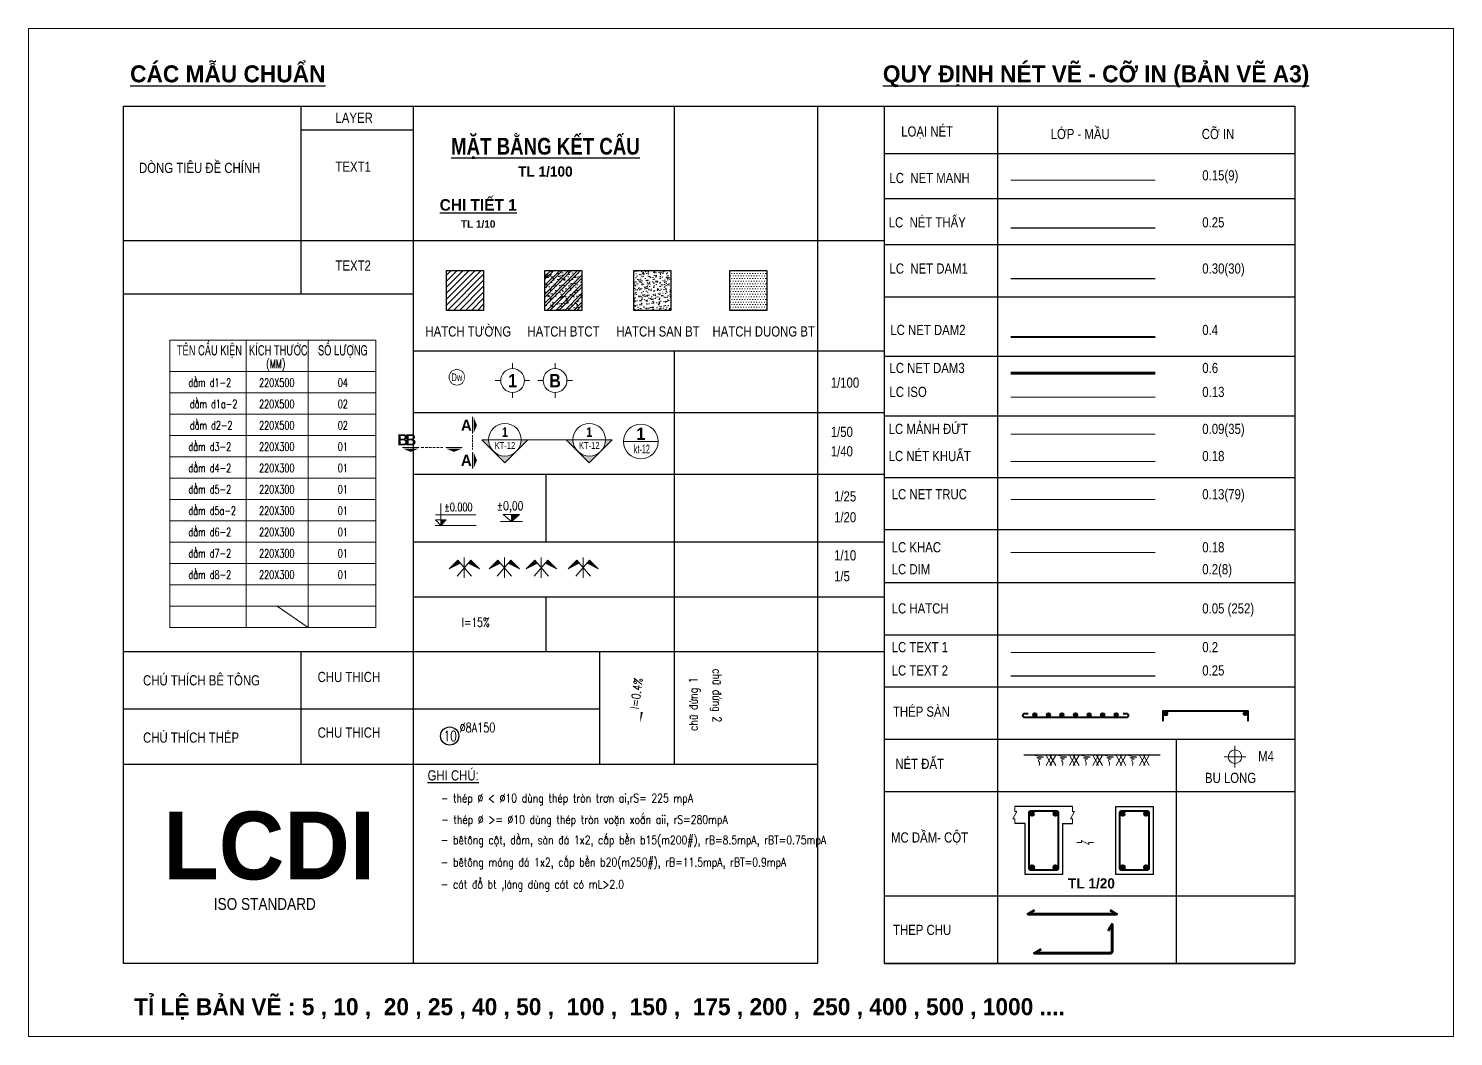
# Model space of a CAD drawing. Header units: metres. Extents: x -225 to 1156, y -96 to 896.
# Drawn here: x -224.9 to 111.1, y -43.7 to 193.9 of the extents above; entities that cross this region are included whole.
import ezdxf
from ezdxf.enums import TextEntityAlignment as Align

# ---------------------------------------------------------------- set-up
doc = ezdxf.new("R2010")
doc.units = ezdxf.units.M
doc.header["$MEASUREMENT"] = 0
for name, pattern in [('CENTERX2', [4, 2.5, -0.5, 0.5, -0.5]), ('DASHDOT', [1, 0.5, -0.25, 0, -0.25]), ('HIDDEN', [0.375, 0.25, -0.125])]:
    doc.linetypes.add(name, pattern=pattern)
for name, color, linetype, lineweight in [('KICHTHUOC', 8, 'Continuous', 18), ('LC Dim', 8, 'Continuous', 18), ('LC Hatch', 252, 'Continuous', 9), ('LC Hatch @ 1 (1)', 252, 'Continuous', 0), ('LC ISO', 160, 'Continuous', 13), ('LC Khac', 4, 'Continuous', 9), ('LC MANH DUT', 35, 'HIDDEN', 5), ('LC Net dam 1', 30, 'Continuous', 30), ('LC Net dam2', 6, 'Continuous', 40), ('LC Net dam3', 1, 'Continuous', 60), ('LC Net khuat', 4, 'HIDDEN', 13), ('LC Net manh', 239, 'Continuous', 5), ('LC Net thay', 7, 'Continuous', 25), ('LC Net truc', 79, 'DASHDOT', 13), ('LC Text1', 3, 'Continuous', 20), ('LC Text2', 7, 'Continuous', 25), ('Text', 7, 'Continuous', 20), ('v-KICHTHUOC', 8, 'Continuous', 18), ('v-TEXT', 7, 'Continuous', 20)]:
    doc.layers.add(name, color=color, linetype=linetype, lineweight=lineweight)
doc.styles.add('arial', font='arial.ttf', dxfattribs={"width": 0.8})
doc.styles.add('Brief text', font='')
doc.styles.add('General text 2', font='arial.ttf')
doc.styles.add('LC 1', font='')
doc.styles.add('LC 2', font='', dxfattribs={"width": 0.7})
doc.styles.add('LC 3', font='vnsimli.shx', dxfattribs={"width": 0.75})
doc.styles.add('LC3', font='', dxfattribs={"width": 0.8})
doc.styles.add('T1', font='Vnsimli.shx', dxfattribs={"width": 0.7})
doc.styles.add('T2', font='', dxfattribs={"width": 0.8})
doc.styles.add('text', font='hoatbif.shx', dxfattribs={"width": 0.7})
doc.styles.add('text1', font='', dxfattribs={"width": 0.7, "height": 300})
doc.styles.get('Brief text').set_extended_font_data('.VnHelvetInsH', bold=True)
doc.styles.get('LC 1').set_extended_font_data('.VnAvantH', bold=True)
doc.styles.get('LC 2').set_extended_font_data('.VnArial NarrowH')
doc.styles.get('LC3').set_extended_font_data('.VnArialH', bold=True)
doc.styles.get('T2').set_extended_font_data('.VnArialH')
doc.styles.get('text1').set_extended_font_data('.VnHelvetInsH', bold=True)

# ---------------------------------------------------------------- blocks, each defined once
blk = doc.blocks.new('DXicon')
at = {"layer": 'LC Hatch', "ltscale": 50}
for points in [[(-1.15, 4.39), (-1.9, 5.26), (-4.45, 2.69)], [(4.45, 2.69), (1.9, 5.26), (1.15, 4.39)]]:
    blk.add_hatch(color=252, dxfattribs=at).paths.add_polyline_path(points)
at = {"layer": 'LC Net manh', "color": 8, "ltscale": 50}
for p, q in [((-1.9, 5.26), (-4.45, 2.69)), ((-4.45, 2.69), (-1.15, 4.39)), ((-2.13, 0.57), (1.9, 5.26)), ((2.13, 0.57), (-1.9, 5.26)), ((0, 0.04), (0, 6.04)), ((4.45, 2.69), (1.15, 4.39)), ((1.9, 5.26), (4.45, 2.69))]:
    blk.add_line(p, q, dxfattribs=at)
blk = doc.blocks.new('thep tron 2')
at = {"layer": 'LC Net dam2'}
for p, q in [((-0.5, 0.5), (0.5, 0.5)), ((0.35, 0.85), (-0.35, 0.15)), ((-0.35, 0.85), (0.35, 0.15)), ((0, 1), (0, 0))]:
    blk.add_line(p, q, dxfattribs=at)
blk.add_circle((0, 0.5), 0.5, dxfattribs=at)
blk = doc.blocks.new('theptron1')
at = {"layer": 'LC Net dam3'}
for p, q in [((-0.5, 0), (0.5, 0)), ((-0.35, 0.35), (0.35, -0.35)), ((0.35, 0.35), (-0.35, -0.35)), ((0, 0.5), (0, -0.5))]:
    blk.add_line(p, q, dxfattribs=at)
blk.add_circle((0, 0), 0.5, dxfattribs=at)
blk = doc.blocks.new('mat dat')
at = {"layer": 'LC Net manh'}
for p, q in [((2, 0), (3.73, -3)), ((3.73, 0), (2, -3)), ((3.15, 0), (4.88, -3)), ((4.88, 0), (3.15, -3))]:
    blk.add_line(p, q, dxfattribs=at)
blk.add_spline([(0, 0), (-1.21, -0.12), (1.21, -0.52), (-0.75, -0.75), (0.58, -1.1), (-0.23, -1.33), (0.06, -2.19), (0, -3)], degree=3, dxfattribs=at)
blk = doc.blocks.new('TTRUC')
at = {"layer": 'LC ISO'}
for p, q in [((0, 6.95), (0, 10.13)), ((-6.95, 0), (-10.13, 0)), ((6.95, 0), (10.13, 0)), ((0, -6.95), (0, -10.13))]:
    blk.add_line(p, q, dxfattribs=at)
at = {"layer": 'LC Net manh'}
blk.add_circle((0, 0), 6.95, dxfattribs=at)
blk = doc.blocks.new('TIEUDE1')
at = {"layer": 'LC Text2', "color": 7, "style": 'LC 1'}
blk.add_attdef('TIªU§Ò', text='', height=5, dxfattribs=at).set_placement((0, 0), align=Align.BOTTOM_CENTER)
blk.add_attdef('TL', text='', height=3, dxfattribs=at).set_placement((0, -2), align=Align.TOP_CENTER)
blk = doc.blocks.new('TIEUDE2')
at = {"layer": 'LC Text2', "color": 7, "style": 'LC 1'}
blk.add_attdef('%%UTIªU§Ò', text='', height=3.5, dxfattribs=at).set_placement((0, 0), align=Align.BOTTOM_CENTER)
blk.add_attdef('TL', text='', height=2.2, dxfattribs=at).set_placement((0, -1.8), align=Align.TOP_CENTER)
blk = doc.blocks.new('trich CT')
at = {"layer": 'LC ISO'}
blk.add_line((-500, 0), (500, 0), dxfattribs=at)
blk.add_circle((0, 0), 500, dxfattribs=at)
at = {"layer": 'LC Text1', "style": 'text1'}
blk.add_attdef('T', text='', height=350, dxfattribs=at).set_placement((0, 223), align=Align.MIDDLE_CENTER)
at = {"layer": 'LC Text1', "linetype": 'ByBlock', "style": 'text', "width": 0.7}
blk.add_attdef('KT', text='', height=250, dxfattribs=at).set_placement((0, -217), align=Align.MIDDLE_CENTER)
blk = doc.blocks.new('*U25')
at = {"layer": 'LC ISO'}
h = blk.add_hatch(color=256, dxfattribs=at)
h.paths.add_polyline_path([(0, -8.49), (4.24, -4.24, -0.198912), (0, -6, -0.198912), (-4.24, -4.24)])
h.paths.add_polyline_path([(8.49, 0), (6, 0, -0.198912), (4.24, -4.24)])
h.paths.add_polyline_path([(-4.24, -4.24, -0.198912), (-6, 0), (-8.49, 0)])
h = blk.add_hatch(color=256, dxfattribs=at)
h.paths.add_polyline_path([(31.08, -8.49), (35.32, -4.24, -0.198912), (31.08, -6, -0.198912), (26.84, -4.24)])
h.paths.add_polyline_path([(39.57, 0), (37.08, 0, -0.198912), (35.32, -4.24)])
h.paths.add_polyline_path([(26.84, -4.24, -0.198912), (25.08, 0), (22.59, 0)])
for p, q in [((-6, 0), (6, 0)), ((25.08, 0), (37.08, 0))]:
    blk.add_line(p, q, dxfattribs=at)
for points in [[(6, 0), (8.49, 0), (0, -8.49), (-8.49, 0), (-6, 0)], [(37.08, 0), (39.57, 0), (31.08, -8.49), (22.59, 0), (25.08, 0)]]:
    blk.add_lwpolyline(points, dxfattribs=at)
for centre in [(0, 0), (31.08, 0)]:
    blk.add_circle(centre, 6, dxfattribs=at)
at = {"layer": 'LC MANH DUT', "linetype": 'HIDDEN', "ltscale": 300}
blk.add_line((6, 0), (25.08, 0), dxfattribs=at)
at = {"layer": 'LC Text1', "style": 'Brief text', "width": 0.8, "flags": 8}
for tag, p in [('VIEW-NUMBER2', (0, 52)), ('VIEW-NUMBER1', (0, 0))]:
    blk.add_attdef(tag, text='', height=3.5, dxfattribs=at).set_placement(p, align=Align.BOTTOM_CENTER)
at = {"layer": 'LC Text1', "style": 'arial', "width": 0.8, "flags": 8}
for tag, p in [('SHEET-NUMBER2', (0, 51.13)), ('SHEET-NUMBER1', (0, -0.87))]:
    blk.add_attdef(tag, text='', height=2.5, dxfattribs=at).set_placement(p, align=Align.TOP_CENTER)
blk = doc.blocks.new('Caodo1')
at = {"layer": 'LC Text1'}
blk.add_hatch(color=4, dxfattribs=at).paths.add_polyline_path([(0, 200), (0, 0), (243, 200)])
at = {"layer": 'LC Text1', "color": 4}
for p, q in [((324, 0), (-324, 0)), ((0, 0), (0, 200))]:
    blk.add_line(p, q, dxfattribs=at)
blk.add_lwpolyline([(-243, 200), (243, 200), (0, 0), (0, 0)], close=True, dxfattribs=at)
at = {"layer": 'LC Text1', "color": 4, "style": 'T1', "width": 0.8}
blk.add_attdef('%%P0,00', text='', height=250, dxfattribs=at).set_placement((-39, 460), align=Align.MIDDLE_CENTER)
blk = doc.blocks.new('bu lon')
at = {"layer": 'LC Khac', "color": 9}
for p, q in [((0.79, 0), (-0.79, 0)), ((0, -0.79), (0, 0.79))]:
    blk.add_line(p, q, dxfattribs=at)
at = {"layer": 'LC Khac', "color": 7}
blk.add_circle((0, 0), 0.5, dxfattribs=at)
blk = doc.blocks.new('MM')
at = {"layer": 'LC Khac', "xscale": 2.289702860291335, "yscale": 2.289702860291335, "zscale": 2.289702860291335}
blk.add_blockref('bu lon', (0, 0), dxfattribs=at)
blk = doc.blocks.new('CT')
at = {"layer": 'LC Text1', "lineweight": 15}
blk.add_hatch(color=4, dxfattribs=at).paths.add_polyline_path([(3.25, 1.6), (1.64, 1.6), (1.64, 0)])
at = {"layer": 'LC Text1', "color": 4, "lineweight": 15, "ltscale": 50}
for p, q in [((12.09, 0), (0, 0)), ((0.05, 3.14), (12, 3.14))]:
    blk.add_line(p, q, dxfattribs=at)
for points in [[(1.64, 6.43), (1.64, 0)], [(1.64, 0), (0.03, 1.6), (1.64, 1.6)], [(1.64, 0), (3.25, 1.6), (1.64, 1.6)]]:
    blk.add_lwpolyline(points, dxfattribs=at)
at = {"layer": 'LC Text1', "color": 4, "style": 'LC 3', "width": 0.75}
blk.add_attdef('CT', (1.91, 3.5), '', height=2.2, dxfattribs=at)
blk = doc.blocks.new('*U32')
at = {"layer": 'Defpoints'}
blk.add_lwpolyline([(0, 2.97), (-1.75, 2.41), (-2.83, 0.92), (-2.83, -0.92), (-1.75, -2.41), (0, -2.98), (1.75, -2.41), (2.83, -0.92), (2.83, 0.92), (1.75, 2.41)], close=True, dxfattribs=at)
blk.add_wipeout([(0, 2.97), (-1.75, 2.41), (-2.83, 0.92), (-2.83, -0.92), (-1.75, -2.41), (0, -2.98), (1.75, -2.41), (2.83, -0.92), (2.83, 0.92), (1.75, 2.41)]).dxf.layer = 'LC Net manh'
at = {"layer": 'LC ISO'}
blk.add_circle((0, 0), 2.98, dxfattribs=at)
at = {"linetype": 'Continuous'}
blk.add_wipeout([(0, 2.97), (1.75, 2.41), (2.83, 0.92), (2.83, -0.92), (1.75, -2.41), (0, -2.98), (-1.75, -2.41), (-2.83, -0.92), (-2.83, 0.92), (-1.75, 2.41)], dxfattribs=at)
at = {"layer": 'LC Text1', "style": 'General text 2', "width": 0.6, "flags": 8}
blk.add_attdef('SYMBOL', text='', height=3, dxfattribs=at).set_placement((0, 0), align=Align.MIDDLE_CENTER)
blk = doc.blocks.new('matcatdoc')
at = {"layer": 'LC Khac', "color": 1, "ltscale": 2}
for p, q in [((0, 485), (0, 0)), ((0, -550), (0, -1036))]:
    blk.add_line(p, q, dxfattribs=at)
for points in [[(134, 243, 0, 471, 0), (37, 243, 275, 275, 0)], [(134, -793, 0, 471, 0), (37, -793, 275, 275, 0)]]:
    blk.add_lwpolyline(points, format="xyseb", dxfattribs=at)
at = {"layer": 'LC MANH DUT', "ltscale": 200}
blk.add_line((0, -49), (0, -506), dxfattribs=at)
at = {"ltscale": 2, "style": 'LC 1'}
for p in [(-179, 243), (-179, -793)]:
    blk.add_attdef('LC', text='', height=330, dxfattribs=at).set_placement(p, align=Align.MIDDLE_CENTER)
blk = doc.blocks.new('*U24')
at = {"layer": 'LC Khac', "color": 1, "ltscale": 2}
for p, q in [((0, 0), (-485, 0)), ((1271, 0), (785, 0))]:
    blk.add_line(p, q, dxfattribs=at)
for points in [[(-243, -134, 0, 471, 0), (-243, -37, 275, 275, 0)], [(1028, -134, 0, 471, 0), (1028, -37, 275, 275, 0)]]:
    blk.add_lwpolyline(points, format="xyseb", dxfattribs=at)
at = {"layer": 'LC MANH DUT', "ltscale": 300}
blk.add_line((66, 0), (732, 0), dxfattribs=at)
at = {"ltscale": 2, "style": 'LC 1'}
for p in [(-243, 222), (1028, 222)]:
    blk.add_attdef('LC', text='', height=330, dxfattribs=at).set_placement(p, align=Align.MIDDLE_CENTER)
blk = doc.blocks.new('DODOC1')
at = {"layer": 'KICHTHUOC'}
blk.add_lwpolyline([(-630, 0, 0, 0, 0), (762, 0, 0, 66.7, 0), (443, 0, 66.7, 66.7, 0)], format="xyseb", dxfattribs=at)
at = {"layer": 'Text', "style": 'T1', "width": 0.8}
blk.add_attdef('DOC', text='', height=250, dxfattribs=at).set_placement((-79, 226), align=Align.MIDDLE_CENTER)

msp = doc.modelspace()

# ---------------------------------------------------------------- hatches: boundary and pattern name
at = {"layer": 'LC Hatch', "ltscale": 3}
h = msp.add_hatch(dxfattribs=at)
h.set_pattern_fill('AR-CONC', color=256, scale=0.281299)
h.set_pattern_definition([(50, (231.7628, -517.2703), (2.017644, -0.176521), [0.210974, -2.320715]), (355, (231.7628, -517.2703), (-0.390306, 2.115907), [0.168779, -1.856572]), (100.4514, (231.931, -517.285), (1.62734, 1.939385), [0.1793004, -1.972304]), (46.1842, (231.7628, -516.7077), (3.002136, -0.465603), [0.316461, -3.481072]), (96.6356, (232.013, -516.7465), (2.629195, 2.740182), [0.26895, -2.958456]), (351.1842, (231.7628, -516.7077), (2.629193, 2.740184), [0.253169, -2.784858]), (21, (232.044, -516.8484), (1.6790922, -1.132562), [0.210974, -2.320715]), (326, (232.044, -516.8484), (0.684443, 2.039838), [0.168779, -1.856572]), (71.4514, (232.184, -516.9428), (2.363536, 0.9072743), [0.1793004, -1.972304]), (37.5, (231.7628, -517.27034), (0.0342055, 0.93642634), [0, -1.834068, 0, -1.8847018, 0, -1.8636044]), (7.5, (231.7628, -517.2703), (0.7400114, 1.1094753), [0, -1.0745613, 0, -1.7918732, 0, -0.7102794]), (327.5, (231.1355, -517.27034), (1.501636, -0.0634466), [0, -0.703247, 0, -2.1941305, 0, -2.9114423]), (317.5, (230.8542, -517.2703), (1.6404956, 0.281594), [0, -0.914221, 0, -1.4571277, 0, -2.067546])])
h.paths.add_polyline_path([(-73.421, 136.902), (-82.14, 136.902), (-82.14, 127.484), (-73.421, 127.484)])
h = msp.add_hatch(dxfattribs=at)
h.set_pattern_fill('DOTS', color=256, scale=9.845457)
h.set_pattern_definition([(360, (233.2666, -517.27034), (0.30767054, 0.6153411), [0, -0.6153411])])
h.paths.add_polyline_path([(-50.728, 136.902), (-59.448, 136.902), (-59.448, 127.484), (-50.728, 127.484)])
at = {"layer": 'LC Hatch @ 1 (1)', "ltscale": 2}
h = msp.add_hatch(dxfattribs=at)
h.set_pattern_fill('ANSI31', color=256, scale=8.000137)
h.set_pattern_definition([(45, (233.2666, -517.2703), (-0.7071189, 0.7071189), [])])
h.paths.add_polyline_path([(-117.581, 127.484), (-117.581, 136.902), (-126.301, 136.902), (-126.301, 127.484)])
h = msp.add_hatch(dxfattribs=at)
h.set_pattern_fill('BTCT', color=256, scale=0.400001)
h.set_pattern_definition([(50, (-122.3265, 625.4237), (2.869048, -0.251009), [0.3, -3.300009]), (355, (-122.3265, 625.4237), (-0.555007, 3.008776), [0.24, -2.640007]), (100.4514, (-122.0875, 625.4028), (2.314043, 2.757765), [0.254961, -2.804576]), (46.1842, (-122.3265, 626.2237), (4.268975, -0.662078), [0.45, -4.950013]), (96.6356, (-121.9708, 626.1685), (3.73866, 3.89648), [0.382442, -4.206863]), (351.1842, (-122.3265, 626.2237), (3.738657, 3.896484), [0.36, -3.96001]), (21, (-121.9265, 626.0237), (2.387634, -1.61048), [0.3, -3.300009]), (326, (-121.9265, 626.0237), (0.973264, 2.900608), [0.24, -2.640007]), (71.4514, (-121.7276, 625.8895), (3.360899, 1.290125), [0.254961, -2.804576]), (37.5, (-122.3265, 625.4237), (0.0486395, 1.3315788), [0, -2.6080067, 0, -2.680007, 0, -2.650007]), (7.5, (-122.3265, 625.4237), (1.052281, 1.577651), [0, -1.528004, 0, -2.5480066, 0, -1.0100026]), (327.5, (-123.2185, 625.4237), (2.1352952, -0.0902197), [0, -1.0000026, 0, -3.120008, 0, -4.1400107]), (317.5, (-123.6185, 625.4237), (2.332751, 0.400421), [0, -1.300003, 0, -2.072005, 0, -2.9400076]), (45, (-122.3265, 625.4237), (-1.060663, 1.060663), []), (45, (-121.6194, 625.4237), (-1.060663, 1.060663), [])])
h.paths.add_polyline_path([(-94.355, 136.902), (-103.075, 136.902), (-103.075, 127.484), (-94.355, 127.484)])

# ---------------------------------------------------------------- linework, layer by layer
at = {"layer": 'LC ISO', "ltscale": 0.5}
msp.add_line((6.789, 107.01, 0), (40.806, 107.01, 0), dxfattribs=at)
at = {"layer": 'LC Khac', "ltscale": 0.5}
msp.add_line((6.789, 70.393, 0), (40.806, 70.393, 0), dxfattribs=at)
at = {"layer": 'LC MANH DUT', "ltscale": 300}
msp.add_line((6.789, 98.29, 0), (40.806, 98.29, 0), dxfattribs=at)
at = {"layer": 'LC Net dam 1'}
msp.add_line((6.789, 134.966, 0), (40.806, 134.966, 0), dxfattribs=at)
at = {"layer": 'LC Net dam2', "ltscale": 5}
msp.add_line((40.806, 121.204, 0), (6.789, 121.204, 0), dxfattribs=at)
at = {"layer": 'LC Net dam2'}
msp.add_lwpolyline([(33.219, 32.472), (34.019, 32.472, -0.4142136), (34.473, 32.018), (34.473, 31.967, -0.4142136), (34.019, 31.512), (22.041, 31.513), (10.063, 31.512, -0.4142136), (9.608, 31.967), (9.608, 32.018, -0.4142136), (10.063, 32.472), (10.863, 32.472)], format="xyb", dxfattribs=at)
msp.add_lwpolyline([(42.678, 30.681), (42.678, 33.081), (62.678, 33.081), (62.678, 30.681)], dxfattribs=at)
for points in [[(11.131, -4.073), (11.131, 9.127, -0.4142136), (11.531, 9.527), (17.531, 9.527, -0.4142136), (17.931, 9.127), (17.931, -4.073, -0.4142136), (17.531, -4.473), (11.531, -4.473, -0.4142136)], [(32.509, -4.073), (32.509, 9.127, -0.4142136), (32.909, 9.527), (38.909, 9.527, -0.4142136), (39.309, 9.127), (39.309, -4.073, -0.4142136), (38.909, -4.473), (32.909, -4.473, -0.4142136)]]:
    msp.add_lwpolyline(points, format="xyb", close=True, dxfattribs=at)
at = {"layer": 'LC Net dam3', "ltscale": 0.5}
msp.add_line((6.789, 112.651, 0), (40.806, 112.651, 0), dxfattribs=at)
at = {"layer": 'LC Net dam3', "ltscale": 5}
msp.add_lwpolyline([(12.364, -13.918), (10.805, -14.818), (31.725, -14.818), (30.166, -13.918)], dxfattribs=at)
at = {"layer": 'LC Net dam3'}
msp.add_lwpolyline([(29.74, -18.759), (30.64, -17.2), (30.64, -23.588, -0.4142136), (30.24, -23.988), (12.34, -23.988), (13.898, -23.088)], format="xyb", dxfattribs=at)
at = {"layer": 'LC Net khuat', "ltscale": 300}
msp.add_line((6.789, 91.898, 0), (40.806, 91.898, 0), dxfattribs=at)
at = {"layer": 'LC Net manh'}
msp.add_line((6.789, 158.172, 0), (40.806, 158.172, 0), dxfattribs=at)
for points in [[(7.731, 6.527), (7.731, 7.672), (7.27, 7.672), (8.191, 9.381), (7.731, 9.381), (7.731, 10.527)], [(21.331, 6.527), (21.331, 7.672), (20.87, 7.672), (21.791, 9.381), (21.331, 9.381), (21.331, 10.527)], [(22.294, 2.081), (23.44, 2.081), (23.44, 2.541), (25.149, 1.62), (25.149, 2.081), (26.294, 2.081)]]:
    msp.add_lwpolyline(points, dxfattribs=at)
at = {"layer": 'LC Net thay'}
for p, q in [((-160.666, 175.656, 0), (-160.666, 131.426, 0)), ((-134.158, 175.656, 0), (-134.158, -26.481, 0)), ((-72.637, 175.656, 0), (-72.637, 143.955, 0)), ((-38.785, 175.656, 0), (-23.015, 175.656, 0)), ((3.621, 175.656, 0), (3.621, -26.481, 0)), ((-134.158, 169.973, 0), (-160.666, 169.973, 0)), ((-23.015, 164.445, 0), (73.76, 164.445, 0)), ((-23.015, 153.86, 0), (73.76, 153.86, 0)), ((6.789, 146.98, 0), (40.806, 146.98, 0)), ((-202.414, 143.955, 0), (-72.637, 143.955, 0)), ((-202.414, 143.955, 0), (-23.015, 143.955, 0)), ((-23.015, 143.015, 0), (73.76, 143.015, 0)), ((-202.414, 131.426, 0), (-134.158, 131.426, 0)), ((-23.015, 130.654, 0), (73.76, 130.654, 0)), ((-134.158, 117.975, 0), (-23.015, 117.975, 0)), ((-72.637, 117.975, 0), (-72.637, 20.485, 0)), ((-23.015, 116.659, 0), (73.76, 116.659, 0)), ((-134.158, 103.436, 0), (-23.015, 103.436, 0)), ((-23.015, 102.664, 0), (73.76, 102.664, 0)), ((-134.158, 88.897, 0), (-23.015, 88.897, 0)), ((-102.898, 88.897, 0), (-102.898, 72.965, 0)), ((-23.015, 88.125, 0), (73.76, 88.125, 0)), ((-23.015, 75.823, 0), (73.76, 75.823, 0)), ((-134.158, 72.965, 0), (-23.015, 72.965, 0)), ((-23.015, 63.318, 0), (73.76, 63.318, 0)), ((-134.158, 60.005, 0), (-72.637, 60.005, 0)), ((-134.158, 60.005, 0), (-23.015, 60.005, 0)), ((-102.898, 60.005, 0), (-102.898, 47.116, 0)), ((-23.015, 51.016, 0), (73.76, 51.016, 0)), ((-202.414, 47.116, 0), (-23.015, 47.116, 0)), ((-160.666, 47.116, 0), (-160.666, 20.485, 0)), ((-90.15, 20.485, 0), (-90.15, 47.116, 0)), ((6.789, 41.359, 0), (40.806, 41.359, 0)), ((-23.015, 38.715, 0), (73.76, 38.715, 0)), ((-202.414, 33.588, 0), (-90.15, 33.588, 0)), ((-23.015, 26.413, 0), (73.76, 26.413, 0)), ((45.725, 26.413, 0), (45.725, -26.481, 0)), ((-202.414, 20.485, 0), (-38.785, 20.485, 0)), ((-202.414, 20.485, 0), (-38.785, 20.485, 0)), ((42, 22.629, 0), (9.84, 22.629, 0)), ((-23.015, 14.112, 0), (73.76, 14.112, 0)), ((21.331, 10.527, 0), (7.731, 10.527, 0)), ((10.131, 6.527, 0), (7.731, 6.527, 0)), ((18.931, 6.527, 0), (21.331, 6.527, 0)), ((-23.015, -10.492, 0), (73.76, -10.492, 0)), ((-23.015, -26.481, 0), (73.76, -26.481, 0))]:
    msp.add_line(p, q, dxfattribs=at)
for points in [[(-202.414, 175.656), (-38.785, 175.656), (-38.785, -26.481), (-202.414, -26.481)], [(-23.015, 175.656), (73.76, 175.656), (73.76, -26.481), (-23.015, -26.481)], [(31.509, 10.527), (40.309, 10.527), (40.309, -5.473), (31.509, -5.473)]]:
    msp.add_lwpolyline(points, close=True, dxfattribs=at)
msp.add_lwpolyline([(18.931, 6.527), (18.931, -5.473), (10.131, -5.473), (10.131, 6.527)], dxfattribs=at)
at = {"layer": 'LC Net truc', "linetype": 'CENTERX2', "ltscale": 200}
msp.add_line((6.789, 82.899, 0), (40.806, 82.899, 0), dxfattribs=at)
at = {"layer": 'LC Text1'}
msp.add_line((6.789, 46.845, 0), (40.806, 46.845, 0), dxfattribs=at)
at = {"layer": 'LC Text2', "ltscale": 2}
for points in [[(-126.301, 136.902), (-117.581, 136.902), (-117.581, 127.484), (-126.301, 127.484)], [(-103.075, 136.902), (-94.355, 136.902), (-94.355, 127.484), (-103.075, 127.484)], [(-82.14, 136.902), (-73.421, 136.902), (-73.421, 127.484), (-82.14, 127.484)], [(-59.448, 136.902), (-50.728, 136.902), (-50.728, 127.484), (-59.448, 127.484)]]:
    msp.add_lwpolyline(points, close=True, dxfattribs=at)
at = {"layer": 'LC Text2', "ltscale": 100}
msp.add_circle((-125.55, 27.153, 0), 2.14, dxfattribs=at)

# ---------------------------------------------------------------- block references
at = {"layer": 'LC Dim'}
for p, xscale, yscale, zscale, rotation in [((11.771, 8.887, 0), 0.8000020620485555, 0.8000020620485555, 0.8000020620485555, 359.9999999976748), ((17.291, 8.887, 0), -0.8000020620485555, 0.800002062048554, 0.800002062048554, 359.9999999976748), ((33.149, 8.887, 0), 0.8000020620485555, 0.8000020620485555, 0.8000020620485555, 359.9999999976748), ((38.669, 8.887, 0), -0.8000020620485555, 0.800002062048554, 0.800002062048554, 359.9999999976748), ((11.771, -3.833, 0), -0.8000020620485544, 0.800002062048554, 0.800002062048554, 180.0000000006359), ((17.291, -3.833, 0), 0.8000020620485544, 0.8000020620485544, 0.8000020620485544, 180.0000000006358), ((33.149, -3.833, 0), -0.8000020620485544, 0.800002062048554, 0.800002062048554, 180.0000000006359), ((38.669, -3.833, 0), 0.8000020620485544, 0.8000020620485544, 0.8000020620485544, 180.0000000006358)]:
    msp.add_blockref('theptron1', p, dxfattribs=dict(at, xscale=xscale, yscale=yscale, zscale=zscale, rotation=rotation))
at = {"layer": 'LC Hatch', "xscale": 0.8000020620485555, "yscale": 0.8000020620485555, "zscale": 0.8000020620485555, "rotation": 359.9999999976748}
for p in [(-122.11, 64.393, 0), (-112.633, 64.393, 0), (-103.95, 64.393, 0), (-94.079, 64.393, 0)]:
    msp.add_blockref('DXicon', p, dxfattribs=at)
at = {"layer": 'LC ISO', "xscale": 0.403138717519849, "yscale": 0.403138717519849, "zscale": 0.403138717519849, "rotation": 359.9999999976748}
for p in [(-110.699, 110.95, 0), (-100.697, 110.95, 0)]:
    msp.add_blockref('TTRUC', p, dxfattribs=at)
at = {"layer": 'LC ISO'}
ref = msp.add_blockref('*U25', (-112.517, 97.004, 0), dxfattribs=dict(at, xscale=0.6400016496390442, yscale=0.6400016496390442, zscale=0.6400016496390442, rotation=359.9999999976748))
ref.add_attrib('VIEW-NUMBER1', '1', dxfattribs={"layer": 'LC Text1', "height": 2.24, "rotation": 360, "style": 'Brief text', "width": 0.8}).set_placement((-112.517, 97.004, 0), align=Align.BOTTOM_CENTER)
ref.add_attrib('SHEET-NUMBER1', 'KT-12', dxfattribs={"layer": 'LC Text1', "height": 1.6, "rotation": 360, "style": 'arial', "width": 0.8}).set_placement((-112.517, 96.445, 0), align=Align.TOP_CENTER)
ref.add_attrib('VIEW-NUMBER2', '1', dxfattribs={"layer": 'LC Text1', "height": 2.24, "rotation": 360, "style": 'Brief text', "width": 0.8}).set_placement((-92.626, 97.004, 0), align=Align.BOTTOM_CENTER)
ref.add_attrib('SHEET-NUMBER2', 'KT-12', dxfattribs={"layer": 'LC Text1', "height": 1.6, "rotation": 360, "style": 'arial', "width": 0.8}).set_placement((-92.626, 96.445, 0), align=Align.TOP_CENTER)
ref = msp.add_blockref('trich CT', (-80.472, 96.578, 0), dxfattribs=dict(at, xscale=0.008146306711836747, yscale=0.008146306711836747, zscale=0.008146306711836747))
ref.add_attrib('T', '1', dxfattribs={"layer": 'LC Text2', "height": 2.851, "rotation": 360, "style": 'text1'}).set_placement((-80.472, 98.392, 0), align=Align.MIDDLE_CENTER)
ref.add_attrib('KT', ' kt-12', dxfattribs={"layer": 'LC Text2', "linetype": 'ByBlock', "height": 2.0366, "rotation": 360, "style": 'text', "width": 0.55}).set_placement((-80.472, 94.808, 0), align=Align.MIDDLE_CENTER)
at = {"layer": 'LC Khac', "xscale": 0.8000020620485555, "yscale": 0.8000020620485555, "zscale": 0.8000020620485555, "rotation": 359.9999999976748}
for p in [(13.485, 22.629, 0), (18.987, 22.629, 0), (24.489, 22.629, 0), (29.992, 22.629, 0), (35.494, 22.629, 0)]:
    msp.add_blockref('mat dat', p, dxfattribs=at)
at = {"layer": 'LC MANH DUT', "xscale": 1.397564855985381, "yscale": 1.397564855985381, "zscale": 1.397564855985381, "rotation": 359.9999999976748}
msp.add_blockref('MM', (59.616, 22.281, 0), dxfattribs=at)
at = {"layer": 'LC Net dam2'}
for p, xscale, yscale, zscale, rotation in [((12.423, 31.752, 0), 0.8000020620485555, 0.8000020620485555, 0.8000020620485555, 359.9999999976748), ((15.623, 31.752, 0), 0.8000020620485555, 0.8000020620485555, 0.8000020620485555, 359.9999999976748), ((18.823, 31.752, 0), 0.8000020620485555, 0.8000020620485555, 0.8000020620485555, 359.9999999976748), ((22.023, 31.752, 0), 0.8000020620485555, 0.8000020620485555, 0.8000020620485555, 359.9999999976748), ((25.223, 31.752, 0), 0.8000020620485555, 0.8000020620485555, 0.8000020620485555, 359.9999999976748), ((28.423, 31.752, 0), 0.8000020620485555, 0.8000020620485555, 0.8000020620485555, 359.9999999976748), ((31.623, 31.752, 0), 0.8000020620485555, 0.8000020620485555, 0.8000020620485555, 359.9999999976748), ((43.318, 32.841, 0), -0.8000020620485544, 0.800002062048554, 0.800002062048554, 180.0000000006359), ((62.038, 32.841, 0), 0.8000020620485544, 0.8000020620485544, 0.8000020620485544, 180.0000000006358)]:
    msp.add_blockref('thep tron 2', p, dxfattribs=dict(at, xscale=xscale, yscale=yscale, zscale=zscale, rotation=rotation))
at = {"layer": 'LC Net manh'}
ref = msp.add_blockref('matcatdoc', (-120.188, 98.484, 0), dxfattribs=dict(at, xscale=0.008000020620488059, yscale=0.008000020620488059, zscale=0.008000020620488059))
ref.add_attrib('LC', 'A', dxfattribs={"layer": '0', "ltscale": 2, "height": 2.64, "rotation": 360, "style": 'LC 1'}).set_placement((-121.616, 92.141, 0), align=Align.MIDDLE_CENTER)
ref.add_attrib('LC', 'A', dxfattribs={"layer": '0', "ltscale": 2, "height": 2.64, "rotation": 360, "style": 'LC 1'}).set_placement((-121.616, 100.426, 0), align=Align.MIDDLE_CENTER)
ref = msp.add_blockref('*U24', (-132.758, 95.207, 0), dxfattribs=dict(at, xscale=0.008000020620488059, yscale=0.008000020620488059, zscale=0.008000020620488059))
ref.add_attrib('LC', 'B', dxfattribs={"layer": '0', "ltscale": 2, "height": 2.64, "rotation": 360, "style": 'LC 1'}).set_placement((-136.594, 96.985, 0), align=Align.MIDDLE_CENTER)
ref.add_attrib('LC', 'B', dxfattribs={"layer": '0', "ltscale": 2, "height": 2.64, "rotation": 360, "style": 'LC 1'}).set_placement((-134.7, 96.985, 0), align=Align.MIDDLE_CENTER)
at = {"layer": 'LC Text1'}
ref = msp.add_blockref('CT', (-128.943, 76.817, 0), dxfattribs=dict(at, xscale=0.8000020620485555, yscale=0.8000020620485555, zscale=0.8000020620485555, rotation=359.9999999976748))
ref.add_attrib('CT', '%%P0.000', (-126.832, 80.129, 0), dxfattribs={"color": 3, "height": 1.9841, "rotation": 360, "style": 'LC 3', "width": 0.7})
ref = msp.add_blockref('Caodo1', (-110.985, 77.759, 0), dxfattribs=dict(at, xscale=0.008000020620488059, yscale=0.008000020620488059, zscale=0.008000020620488059))
ref.add_attrib('%%P0,00', '%%p0,00', dxfattribs={"layer": 'LC Text2', "height": 2, "rotation": 360, "style": 'T1', "width": 0.8}).set_placement((-111.297, 81.435, 0), align=Align.MIDDLE_CENTER)
at = {"layer": 'LC Text2'}
ref = msp.add_blockref('TIEUDE1', (-102.974, 163.026, 0), dxfattribs=dict(at, xscale=0.8000020620485555, yscale=0.8000020620485555, zscale=0.8000020620485555, rotation=359.9999999976748))
ref.add_attrib('TIªU§Ò', '%%UmÆt b»ng kÕt cÊu', dxfattribs={"color": 7, "height": 3.93954, "rotation": 360, "style": 'LC3', "width": 0.8}).set_placement((-102.974, 163.026, 0), align=Align.BOTTOM_CENTER)
ref.add_attrib('TL', 'TL 1/100', dxfattribs={"color": 7, "height": 2.4, "rotation": 360, "style": 'LC 1'}).set_placement((-102.974, 161.426, 0), align=Align.TOP_CENTER)
ref = msp.add_blockref('TIEUDE2', (-118.816, 150.176, 0), dxfattribs=dict(at, xscale=0.8000020620485555, yscale=0.8000020620485555, zscale=0.8000020620485555, rotation=359.9999999976748))
ref.add_attrib('%%UTIªU§Ò', '%%Uchi tiÕt 1', dxfattribs={"color": 7, "height": 2.71693, "rotation": 360, "style": 'LC 1'}).set_placement((-118.816, 150.176, 0), align=Align.BOTTOM_CENTER)
ref.add_attrib('TL', 'TL 1/10', dxfattribs={"color": 7, "height": 1.76, "rotation": 360, "style": 'LC 1'}).set_placement((-118.816, 148.736, 0), align=Align.TOP_CENTER)
at = {"layer": 'v-KICHTHUOC'}
ref = msp.add_blockref('DODOC1', (-79.783, 36.333), dxfattribs=dict(at, xscale=-0.008000137222334483, yscale=0.008000137222334473, zscale=0.008000137222334473, rotation=82.32757088639241))
ref.add_attrib('DOC', 'I=0.4%', dxfattribs={"layer": 'v-TEXT', "height": 2, "rotation": 82.32757, "style": 'T1', "width": 0.8}).set_placement((-81.491, 37.199), align=Align.MIDDLE_CENTER)

# ---------------------------------------------------------------- texts
at = {"layer": 'LC Text1', "ltscale": 0.2, "style": 'LC 1', "width": 0.9}
for s, p in [('1', (-110.699, 108.382, 0)), ('B', (-100.697, 108.382, 0))]:
    msp.add_text(s, height=3.157, rotation=360, dxfattribs=at).set_placement(p, align=Align.BOTTOM_CENTER)
at = {"layer": 'LC Text1', "style": 'LC 3', "width": 0.75}
msp.add_text(' I=15%%%', height=2.0973, rotation=360, dxfattribs=at).set_placement((-123.794, 52.928, 0))
at = {"layer": 'LC Text1', "color": 3, "style": 'LC 3', "width": 0.8}
for s, height, rotation, p in [('ch÷ ®øng 1', 2, 90, (-67.102, 28.37, 0)), ('ch÷ ®øng 2', 2, 270, (-63.488, 43.021, 0)), ('- thÐp %%C < %%C10 dïng thÐp trßn tr¬n ai,rS= 225 mpA', 2.00001, 360, (-127.625, 11.514, 0)), ('- thÐp %%C >= %%C10 dïng thÐp trßn voÆn xo¾n aii, rS=280mpA', 2.00001, 360, (-127.544, 6.463, 0)), ('- bªt«ng cét, dÇm, sµn ®¸ 1x2, cÊp bÒn b15(m200#), rB=8.5mpA, rBT=0.75mpA', 2.00001, 360, (-127.641, 1.65, 0)), ('- bªt«ng mãng ®¸ 1x2, cÊp bÒn b20(m250#), rB=11.5mpA, rBT=0.9mpA', 2.00001, 360, (-127.641, -3.576, 0)), ('- c¸t ®æ bt ,l¸ng dïng c¸t cã mL>2.0', 2.00001, 360, (-127.641, -8.802, 0))]:
    msp.add_text(s, height=height, rotation=rotation, dxfattribs=at).set_placement(p)
at = {"layer": 'LC Text2', "lineweight": -2}
for s, height, style, p in [('%%uc¸c mÉu chuÈn', 4.00001, 'LC 1', (-200.896, 181.245, 0)), ('%%Uquy ®Þnh nÐt vÏ - cì in (b¶n vÏ A3)', 4.00001, 'LC 1', (-23.403, 181.245, 0)), ('tl 1/20', 2.4, 'LC 1', (20.249, -8.78, 0)), ('iso standard', 2.80001, 'LC 2', (-181.159, -13.827, 0)), ('tØ lÖ b¶n vÏ : 5 , 10 ,  20 , 25 , 40 , 50 ,  100 ,  150 ,  175 , 200 ,  250 , 400 , 500 , 1000 ....', 4.00001, 'LC 1', (-199.936, -38.649, 0))]:
    msp.add_text(s, height=height, rotation=360, dxfattribs=dict(at, style=style)).set_placement(p)
at = {"layer": 'LC Text2', "style": 'T2', "width": 0.8}
for s, height, p in [('layer', 2.4, (-152.466, 171.687, 0)), ('lo¹i nÐt', 2.4, (-19.073, 168.47, 0)), ('Líp - mÇu', 2.4, (16.155, 167.87, 0)), ('cì in', 2.4, (51.794, 167.87, 0)), ('dßng tiªu ®Ò chÝnh', 2.40001, (-198.79, 159.883, 0)), ('text1', 2.4, (-152.466, 160.155, 0)), ('LC  Net manh', 2.40001, (-21.839, 157.497, 0)), ('0.15(9)', 2.4, (51.914, 158.128, 0)), ('LC  nÐt thÊy', 2.40001, (-22.023, 147.042, 0)), ('0.25 ', 2.4, (51.914, 147.042, 0)), ('text2', 2.4, (-152.466, 136.861, 0)), ('LC  Net dam1', 2.40001, (-21.839, 136.158, 0)), ('0.30(30)', 2.4, (51.914, 136.158, 0)), ('HATCH T¦êNG', 2.40001, (-131.258, 121.322, 0)), ('HATCH BTCT', 2.4, (-107.193, 121.322, 0)), ('HATCH SAN BT', 2.40001, (-86.259, 121.322, 0)), ('HATCH DUONG BT', 2.40001, (-63.567, 121.322, 0)), ('LC Net dam2', 2.40001, (-21.644, 121.682, 0)), ('0.4', 2.4, (51.914, 121.682, 0)), ('LC Net dam3', 2.40001, (-21.842, 112.714, 0)), ('0.6', 2.4, (51.914, 112.714, 0)), ('1/100', 2.4, (-35.688, 109.26, 0)), ('LC iso', 2.4, (-21.842, 107.072, 0)), ('0.13', 2.4, (51.914, 107.072, 0)), ('LC m¶nh ®øt', 2.40001, (-22.039, 98.353, 0)), ('0.09(35)', 2.4, (51.914, 98.353, 0)), ('1/50', 2.4, (-35.688, 97.656, 0)), ('1/40', 2.4, (-35.688, 93.073, 0)), ('LC nÐt khuÊt', 2.40001, (-22.039, 91.96, 0)), ('0.18', 2.4, (51.914, 91.96, 0)), ('1/25', 2.4, (-34.906, 82.44, 0)), ('LC Net truc', 2.40001, (-21.311, 82.961, 0)), ('0.13(79)', 2.4, (51.914, 82.961, 0)), ('1/20', 2.4, (-34.906, 77.528, 0)), ('1/10', 2.4, (-34.906, 68.547, 0)), ('LC khac', 2.4, (-21.311, 70.456, 0)), ('0.18', 2.4, (51.914, 70.456, 0)), ('LC dim', 2.4, (-21.311, 65.278, 0)), ('0.2(8)', 2.4, (51.914, 65.278, 0)), ('1/5', 2.4, (-34.906, 63.635, 0)), ('LC Hatch', 2.4, (-21.311, 56.04, 0)), ('0.05 (252)', 2.4, (51.914, 56.04, 0)), ('LC text 1', 2.4, (-21.311, 46.907, 0)), ('0.2', 2.4, (51.914, 46.907, 0)), ('LC text 2', 2.4, (-21.311, 41.421, 0)), ('0.25', 2.4, (51.914, 41.421, 0)), ('chó thÝch bª t«ng', 2.40001, (-197.838, 39.089, 0)), ('chu thich', 2.4, (-156.682, 39.878, 0)), ('thÐp sµn', 2.4, (-21.026, 31.707, 0)), ('chó thÝch thÐp', 2.40001, (-197.838, 25.59, 0)), ('chu thich', 2.4, (-156.682, 26.775, 0)), ('m4', 2.4, (65.08, 21.197, 0)), ('nÐt ®Êt', 2.4, (-20.468, 19.405, 0)), ('%%Ughi chó:', 2.40001, (-130.756, 16.682, 0)), ('bu long', 2.4, (52.548, 16.085, 0)), ('mc dÇm- cét', 2.40001, (-21.48, 2.045, 0)), ('thep chu', 2.4, (-21.006, -19.733, 0))]:
    msp.add_text(s, height=height, rotation=360, dxfattribs=at).set_placement(p)
at = {"layer": 'LC Text2', "linetype": 'ByBlock', "style": 'LC 3', "width": 0.75}
msp.add_text('%%C8A150', height=2.2222, rotation=360, dxfattribs=at).set_placement((-123.204, 28.04, 0))
at = {"layer": 'LC Text2', "ltscale": 100, "style": 'LC 3', "width": 0.75}
msp.add_text('10', height=2.4445, rotation=360, dxfattribs=at).set_placement((-125.429, 27.153, 0), align=Align.MIDDLE_CENTER)
at = {"layer": 'LC Text2', "lineweight": -2, "style": 'LC 1'}
msp.add_text('LCDI', height=16, rotation=360, dxfattribs=at).set_placement((-168.103, 1.362, 0), align=Align.MIDDLE)

# ---------------------------------------------------------------- next in the draw order: wipeouts: each hides what was drawn before it
at = {"ltscale": 500}
msp.add_wipeout([(-191.548, 120.463), (-142.952, 120.463), (-142.952, 52.738), (-191.548, 52.738)], dxfattribs=at).translate(0, 0, 0).dxf.layer = 'LC Net truc'

# ---------------------------------------------------------------- next in the draw order: linework, layer by layer
at = {"layer": 'LC Dim', "ltscale": 3}
msp.add_lwpolyline([(-224.852, 193.932), (111.147, 193.932), (111.147, -43.668), (-224.852, -43.668)], close=True, dxfattribs=at)
at = {"layer": 'LC MANH DUT', "ltscale": 500}
for points in [[(-191.548, 120.463), (-173.554, 120.463), (-173.554, 113.096), (-191.548, 113.096)], [(-173.554, 120.463), (-158.9, 120.463), (-158.9, 113.096), (-173.554, 113.096)], [(-158.9, 120.463), (-142.952, 120.463), (-142.952, 113.096), (-158.9, 113.096)], [(-191.548, 113.096), (-173.554, 113.096), (-173.554, 108.066), (-191.548, 108.066)], [(-173.554, 113.096), (-158.9, 113.096), (-158.9, 108.066), (-173.554, 108.066)], [(-158.9, 113.096), (-142.952, 113.096), (-142.952, 108.066), (-158.9, 108.066)], [(-191.548, 108.066), (-173.554, 108.066), (-173.554, 103.036), (-191.548, 103.036)], [(-173.554, 108.066), (-158.9, 108.066), (-158.9, 103.036), (-173.554, 103.036)], [(-158.9, 108.066), (-142.952, 108.066), (-142.952, 103.036), (-158.9, 103.036)], [(-191.548, 103.036), (-173.554, 103.036), (-173.554, 98.006), (-191.548, 98.006)], [(-173.554, 103.036), (-158.9, 103.036), (-158.9, 98.006), (-173.554, 98.006)], [(-158.9, 103.036), (-142.952, 103.036), (-142.952, 98.006), (-158.9, 98.006)], [(-191.548, 98.006), (-173.554, 98.006), (-173.554, 92.976), (-191.548, 92.976)], [(-173.554, 98.006), (-158.9, 98.006), (-158.9, 92.976), (-173.554, 92.976)], [(-158.9, 98.006), (-142.952, 98.006), (-142.952, 92.976), (-158.9, 92.976)], [(-191.548, 92.976), (-173.554, 92.976), (-173.554, 87.947), (-191.548, 87.947)], [(-173.554, 92.976), (-158.9, 92.976), (-158.9, 87.947), (-173.554, 87.947)], [(-158.9, 92.976), (-142.952, 92.976), (-142.952, 87.947), (-158.9, 87.947)], [(-191.548, 87.947), (-173.554, 87.947), (-173.554, 82.917), (-191.548, 82.917)], [(-173.554, 87.947), (-158.9, 87.947), (-158.9, 82.917), (-173.554, 82.917)], [(-158.9, 87.947), (-142.952, 87.947), (-142.952, 82.917), (-158.9, 82.917)], [(-191.548, 82.917), (-173.554, 82.917), (-173.554, 77.887), (-191.548, 77.887)], [(-173.554, 82.917), (-158.9, 82.917), (-158.9, 77.887), (-173.554, 77.887)], [(-158.9, 82.917), (-142.952, 82.917), (-142.952, 77.887), (-158.9, 77.887)], [(-191.548, 77.887), (-173.554, 77.887), (-173.554, 72.857), (-191.548, 72.857)], [(-173.554, 77.887), (-158.9, 77.887), (-158.9, 72.857), (-173.554, 72.857)], [(-158.9, 77.887), (-142.952, 77.887), (-142.952, 72.857), (-158.9, 72.857)], [(-191.548, 72.857), (-173.554, 72.857), (-173.554, 67.827), (-191.548, 67.827)], [(-173.554, 72.857), (-158.9, 72.857), (-158.9, 67.827), (-173.554, 67.827)], [(-158.9, 72.857), (-142.952, 72.857), (-142.952, 67.827), (-158.9, 67.827)], [(-191.548, 67.827), (-173.554, 67.827), (-173.554, 62.798), (-191.548, 62.798)], [(-173.554, 67.827), (-158.9, 67.827), (-158.9, 62.798), (-173.554, 62.798)], [(-158.9, 67.827), (-142.952, 67.827), (-142.952, 62.798), (-158.9, 62.798)], [(-191.548, 62.798), (-173.554, 62.798), (-173.554, 57.768), (-191.548, 57.768)], [(-173.554, 62.798), (-158.9, 62.798), (-158.9, 57.768), (-173.554, 57.768)], [(-158.9, 62.798), (-142.952, 62.798), (-142.952, 57.768), (-158.9, 57.768)], [(-191.548, 57.768), (-173.554, 57.768), (-173.554, 52.738), (-191.548, 52.738)], [(-173.554, 57.768), (-158.9, 57.768), (-158.9, 52.738), (-173.554, 52.738)], [(-166.227, 57.768), (-142.952, 57.768), (-142.952, 52.738), (-158.9, 52.738)]]:
    msp.add_lwpolyline(points, close=True, dxfattribs=at)

# ---------------------------------------------------------------- next in the draw order: texts
at = {"layer": 'LC Text1', "color": 3, "style": 'LC 3', "width": 0.7}
for s, p in [('(MM)', (-168.801, 113.892, 0)), ('dÇm d1-2', (-187.125, 109.459, 0)), ('220X500', (-170.477, 109.459, 0)), ('04', (-151.933, 109.459, 0)), ('dÇm d1a-2', (-186.799, 104.429, 0)), ('220X500', (-170.477, 104.429, 0)), ('02', (-151.933, 104.429, 0)), ('dÇm d2-2', (-186.799, 99.399, 0)), ('220X500', (-170.477, 99.399, 0)), ('02', (-151.933, 99.399, 0)), ('dÇm d3-2', (-187.125, 94.37, 0)), ('220X300', (-170.477, 94.37, 0)), ('01', (-151.933, 94.37, 0)), ('dÇm d4-2', (-187.125, 89.34, 0)), ('220X300', (-170.477, 89.34, 0)), ('01', (-151.933, 89.34, 0)), ('dÇm d5-2', (-187.125, 84.31, 0)), ('220X300', (-170.477, 84.31, 0)), ('01', (-151.933, 84.31, 0)), ('dÇm d5a-2', (-187.125, 79.28, 0)), ('220X300', (-170.477, 79.28, 0)), ('01', (-151.933, 79.28, 0)), ('dÇm d6-2', (-187.125, 74.25, 0)), ('220X300', (-170.477, 74.25, 0)), ('01', (-151.933, 74.25, 0)), ('dÇm d7-2', (-187.125, 69.221, 0)), ('220X300', (-170.477, 69.221, 0)), ('01', (-151.933, 69.221, 0)), ('dÇm d8-2', (-187.125, 64.191, 0)), ('220X300', (-170.477, 64.191, 0)), ('01', (-151.933, 64.191, 0))]:
    msp.add_text(s, height=1.9841, rotation=360, dxfattribs=at).set_placement(p)
at = {"layer": 'LC Text2', "lineweight": -2, "style": 'LC 2', "width": 0.8}
for s, height, p in [('tªn cÊu kiÖn', 2.40001, (-189.877, 116.879, 0)), ('kÝch th\xadíc', 2.4, (-172.85, 116.879, 0)), ('sè l\xadîng', 2.4, (-156.587, 116.879, 0))]:
    msp.add_text(s, height=height, rotation=360, dxfattribs=at).set_placement(p)

# ---------------------------------------------------------------- next in the draw order: block references
at = {"layer": 'LC Net manh'}
ref = msp.add_blockref('*U32', (-123.844, 111.719, 0), dxfattribs=dict(at, xscale=0.6098839249499864, yscale=0.6098839249499864, zscale=0.6098839249499864, rotation=359.9999999976748))
ref.add_attrib('SYMBOL', 'Dw', dxfattribs={"layer": 'LC Text1', "height": 1.8297, "rotation": 360, "style": 'General text 2', "width": 0.6}).set_placement((-123.844, 111.719, 0), align=Align.MIDDLE_CENTER)

doc.saveas('drawing.dxf')
